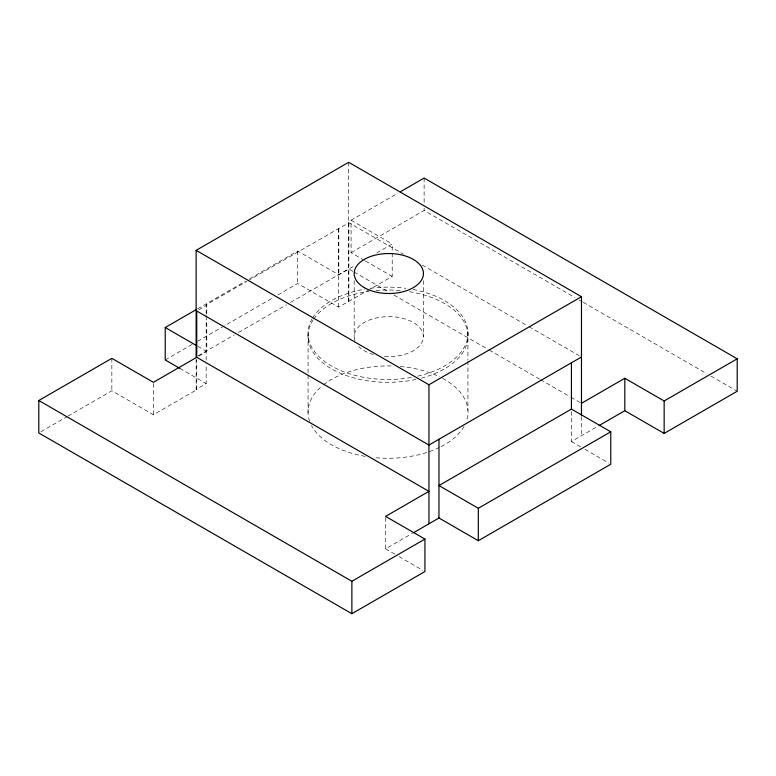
<?xml version="1.0" encoding="UTF-8"?>
<svg xmlns="http://www.w3.org/2000/svg" width="776" height="776" viewBox="0 0 776 776"><rect width="100%" height="100%" fill="white"/><g stroke="black" fill="none" stroke-linecap="round" stroke-linejoin="round"><path stroke-width="0.58" stroke-dasharray="3.88 2.91" d="M197.57 308.848L245.546 281.155M249.717 278.749L297.693 251.046L338.831 274.801L355.059 265.431M364.448 260.387L351.072 252.666L351.072 220.229L398.03 193.108M206.174 314.348L206.174 304.852L246.846 281.368M247.893 280.767L348.87 222.702L403.345 254.159M198.753 309.837L206.775 305.201L206.775 314.697M40.886 431.757L66.978 416.693M68.016 416.091L111.851 390.784L153.396 414.762L196.745 389.736L196.745 359.695M165.23 359.957L192.351 344.301M197.57 341.295L273.705 297.334M277.876 294.928L297.693 283.492L338.627 307.121L369.512 289.535M351.072 252.666L424.123 210.49L574.9 297.548M198.152 355.786L234.333 334.892M238.504 332.487L286.48 304.793M290.651 302.378L348.666 268.894L353.061 271.425M376.729 252.918L392.21 243.974L392.21 276.421L370.54 288.934M198.753 356.135L206.775 351.499L206.775 319.45M196.144 359.356L196.144 389.387L206.174 383.596L206.174 364.371M385.594 517.582L385.594 548.826L412.425 533.335M571.427 411.493L571.427 441.534L597.976 426.208M579.09 299.963L582.233 301.777M583.28 302.378L706.839 373.712M711.02 376.137L737.2 391.25M351.072 220.229L392.21 243.974M422.212 265.043L528.029 326.143M529.077 326.745L579.371 355.786M365.477 260.978L392.21 276.421M354.108 272.027L388.679 291.989M393.917 295.016L488.22 349.462M489.268 350.063L539.553 379.095M540.6 379.707L569.943 396.643M570.99 397.244L580.419 402.686M571.427 441.534L580.749 446.908M584.891 449.304L608.694 463.049M206.174 304.852L206.775 305.201M197.773 346.309L206.775 351.499M179.935 368.445L206.174 383.596M196.144 389.387L196.745 389.736M385.594 548.826L394.906 554.2M399.048 556.596L422.852 570.341M581.466 416.508L581.466 435.734M467.928 331.711L467.928 359.87M467.928 361.082L467.928 410.504M424.123 178.053L424.123 203.283M424.123 208.094L424.123 210.49M423.424 280.67L423.424 336.629M354.176 280.67L354.176 336.629M348.87 222.702L348.87 301.447M348.666 162.291L348.666 301.33M338.831 228.493L338.831 274.801M338.627 228.377L338.627 307.121M308.072 334.912L308.072 373.925M308.072 375.128L308.072 413.705M297.693 251.046L297.693 283.492M206.174 315.541L206.174 363.168M153.396 383.528L153.396 414.762M111.851 358.337L111.851 390.784M413.104 289.467A79.977 46.172 0 0 1 467.947 332.07A79.977 46.172 0 0 1 417.158 376.302M411.367 377.466A79.977 46.172 0 0 1 330.954 365.671A79.977 46.172 0 0 1 311.942 319.043M312.495 318.082A79.977 46.172 0 0 1 364.633 289.147M370.23 288.294A79.977 46.172 0 0 1 406.003 288.323M464.058 426.373A79.977 46.172 0 0 1 440.467 446.947M439.4 447.48A79.977 46.172 0 0 1 373.382 457.5M365.253 456.366A79.977 46.172 0 0 1 311.515 425.587M309.643 421.339A79.977 46.172 0 0 1 322.438 385.662M323.379 384.896A79.977 46.172 0 0 1 393.354 366.029M400.319 366.476A79.977 46.172 0 0 1 439.643 376.845M442.553 378.339A79.977 46.172 0 0 1 466.327 421.436M409.563 291.698A79.977 46.172 0 0 1 467.763 332.778A79.977 46.172 0 0 1 420.582 378.329M416.014 379.415A79.977 46.172 0 0 1 331.439 368.804A79.977 46.172 0 0 1 313.097 319.984M313.727 319.033A79.977 46.172 0 0 1 369.095 291.291M375.972 290.515A79.977 46.172 0 0 1 401.473 290.651M354.933 340.79A34.629 19.992 0 0 1 385.478 316.724A34.629 19.992 0 0 1 423.424 336.968A34.629 19.992 0 0 1 384.285 356.446M373.479 354.554A34.629 19.992 0 0 1 358.813 346.62"/><path stroke-width="1.16" d="M581.466 356.989L428.944 445.055L196.745 310.992L196.745 357.3L153.396 382.325L111.851 358.337L38.8 400.513L38.8 432.959L351.877 613.709L424.928 571.534L424.928 539.087L385.594 516.38L428.944 491.353L196.144 356.95L196.144 250.347L348.666 162.291L581.466 296.694L581.466 415.315M179.935 368.445L165.23 359.957L165.23 327.52L196.522 309.449M400.125 191.905L424.123 178.053L737.2 358.803L737.2 391.25L664.149 433.425L624.816 410.708L599.014 425.607M196.144 250.347L428.944 384.75L581.466 296.694M610.77 431.795L571.427 409.088L438.974 485.563L478.307 508.27L610.77 431.795L610.77 464.242L478.307 540.717L438.974 517.999L413.462 532.734M581.466 403.297L624.816 378.271L664.149 400.979L737.2 358.803M38.8 400.513L351.877 581.263L424.928 539.087M165.23 327.52L196.726 345.698M664.149 400.979L664.149 433.425M624.816 378.271L624.816 410.708M571.427 362.79L571.427 409.088M478.307 508.27L478.307 540.717M438.974 439.255L438.974 517.999M428.944 384.75L428.944 523.8M351.877 581.263L351.877 613.709M364.322 287.654A34.629 19.992 0 0 0 422.251 278.7A34.629 19.992 0 0 0 379.842 254.208A34.629 19.992 0 0 0 364.322 287.654"/></g></svg>
